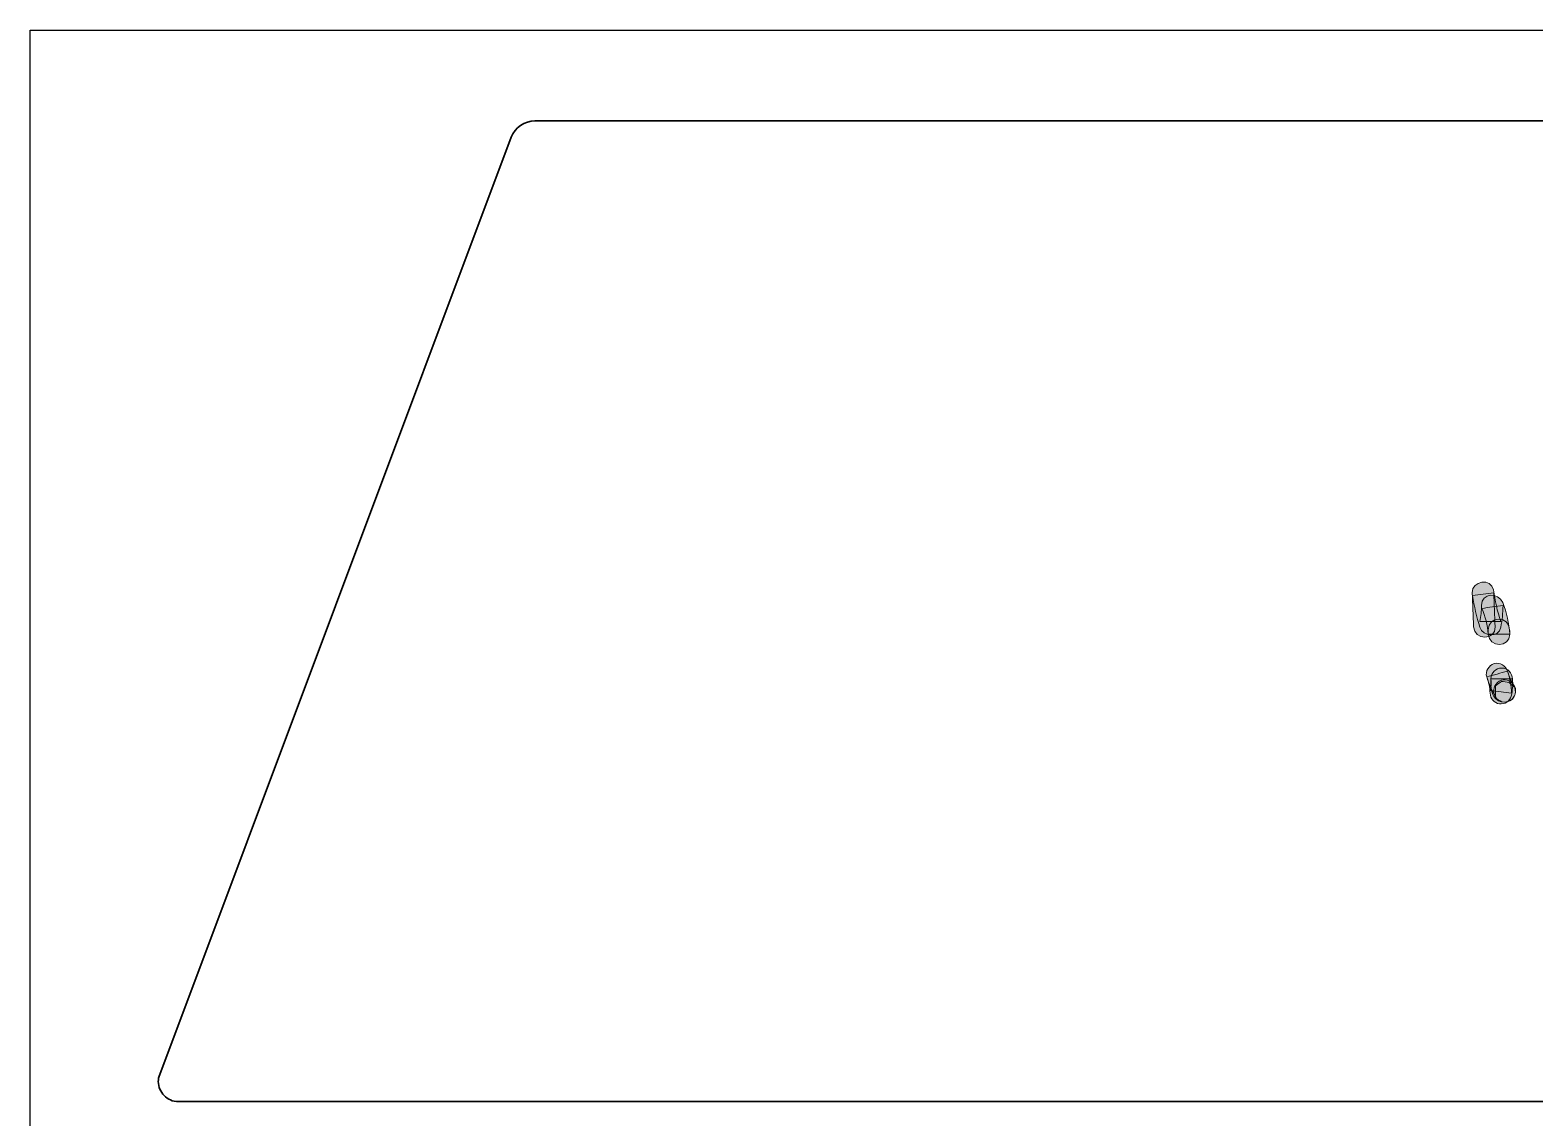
# Model space of a CAD drawing. Header units: inches. Extents: x 25.8 to 55.1, y -42.2 to -1.5.
# Drawn here: x 29.76 to 42.08, y -10.42 to -1.51 of the extents above; entities that cross this region are included whole.
import ezdxf

# ---------------------------------------------------------------- set-up
doc = ezdxf.new("R2010")
doc.units = ezdxf.units.IN
doc.header["$MEASUREMENT"] = 0
doc.layers.add('Capa 2', color=7, linetype='Continuous')

msp = doc.modelspace()

# ---------------------------------------------------------------- hatches: boundary and pattern name
at = {"layer": 'Capa 2', "true_color": 0x000000}
h = msp.add_hatch(color=178, dxfattribs=at)
h.dxf.hatch_style = 2
edge = h.paths.add_edge_path()
edge.add_spline(control_points=[(41.759, -6.397), (41.755, -6.304), (41.752, -6.211), (41.748, -6.118), (41.69, -6.125), (41.632, -6.133), (41.575, -6.141), (41.587, -6.23), (41.607, -6.316), (41.635, -6.401), (41.66, -6.478), (41.787, -6.491), (41.805, -6.401), (41.817, -6.342), (41.823, -6.283), (41.824, -6.223), (41.766, -6.231), (41.708, -6.238), (41.651, -6.246), (41.679, -6.314), (41.697, -6.383), (41.702, -6.457), (41.71, -6.569), (41.881, -6.571), (41.879, -6.457), (41.879, -6.445), (41.878, -6.433), (41.878, -6.421), (41.876, -6.307), (41.7, -6.307), (41.702, -6.421), (41.702, -6.433), (41.702, -6.445), (41.702, -6.457), (41.761, -6.457), (41.82, -6.457), (41.879, -6.457), (41.872, -6.367), (41.855, -6.282), (41.821, -6.199), (41.785, -6.113), (41.648, -6.116), (41.648, -6.223), (41.647, -6.267), (41.643, -6.31), (41.635, -6.354), (41.691, -6.354), (41.748, -6.354), (41.805, -6.354), (41.777, -6.269), (41.757, -6.183), (41.745, -6.094), (41.731, -5.996), (41.567, -6.019), (41.571, -6.118), (41.575, -6.211), (41.579, -6.304), (41.583, -6.397), (41.587, -6.51), (41.764, -6.511), (41.759, -6.397)], knot_values=[0, 0, 0, 0, 1, 1, 1, 2, 2, 2, 3, 3, 3, 4, 4, 4, 5, 5, 5, 6, 6, 6, 7, 7, 7, 8, 8, 8, 9, 9, 9, 10, 10, 10, 11, 11, 11, 12, 12, 12, 13, 13, 13, 14, 14, 14, 15, 15, 15, 16, 16, 16, 17, 17, 17, 18, 18, 18, 19, 19, 19, 20, 20, 20, 20], degree=3, periodic=1)
h = msp.add_hatch(color=178, dxfattribs=at)
h.dxf.hatch_style = 2
edge = h.paths.add_edge_path()
edge.add_spline(control_points=[(41.913, -6.881), (41.89, -6.841), (41.874, -6.804), (41.86, -6.761), (41.804, -6.776), (41.747, -6.792), (41.69, -6.807), (41.707, -6.852), (41.716, -6.894), (41.718, -6.941), (41.719, -6.985), (41.75, -7.023), (41.794, -7.028), (41.835, -7.033), (41.881, -7.008), (41.891, -6.965), (41.901, -6.918), (41.906, -6.871), (41.901, -6.823), (41.897, -6.776), (41.864, -6.735), (41.813, -6.735), (41.763, -6.735), (41.728, -6.775), (41.725, -6.823), (41.722, -6.869), (41.725, -6.927), (41.749, -6.968), (41.785, -7.028), (41.883, -7.035), (41.915, -6.967), (41.927, -6.94), (41.934, -6.904), (41.915, -6.878), (41.915, -6.878), (41.912, -6.874), (41.912, -6.874), (41.884, -6.836), (41.836, -6.817), (41.792, -6.843), (41.754, -6.865), (41.732, -6.925), (41.76, -6.963), (41.76, -6.963), (41.763, -6.967), (41.763, -6.967), (41.763, -6.937), (41.763, -6.908), (41.763, -6.878), (41.763, -6.878), (41.76, -6.883), (41.76, -6.883), (41.778, -6.869), (41.795, -6.856), (41.813, -6.842), (41.813, -6.842), (41.808, -6.844), (41.808, -6.844), (41.831, -6.847), (41.853, -6.85), (41.876, -6.853), (41.876, -6.853), (41.871, -6.85), (41.871, -6.85), (41.882, -6.861), (41.892, -6.871), (41.903, -6.882), (41.917, -6.903), (41.903, -6.878), (41.902, -6.87), (41.899, -6.854), (41.9, -6.838), (41.901, -6.823), (41.842, -6.823), (41.784, -6.823), (41.725, -6.823), (41.728, -6.855), (41.727, -6.886), (41.721, -6.918), (41.778, -6.926), (41.836, -6.933), (41.894, -6.941), (41.892, -6.88), (41.882, -6.818), (41.86, -6.761), (41.844, -6.716), (41.801, -6.686), (41.752, -6.699), (41.707, -6.711), (41.676, -6.762), (41.69, -6.807), (41.708, -6.864), (41.731, -6.919), (41.761, -6.97), (41.785, -7.012), (41.841, -7.026), (41.882, -7.002), (41.923, -6.978), (41.937, -6.923), (41.913, -6.881)], knot_values=[0, 0, 0, 0, 1, 1, 1, 2, 2, 2, 3, 3, 3, 4, 4, 4, 5, 5, 5, 6, 6, 6, 7, 7, 7, 8, 8, 8, 9, 9, 9, 10, 10, 10, 11, 11, 11, 12, 12, 12, 13, 13, 13, 14, 14, 14, 15, 15, 15, 16, 16, 16, 17, 17, 17, 18, 18, 18, 19, 19, 19, 20, 20, 20, 21, 21, 21, 22, 22, 22, 23, 23, 23, 24, 24, 24, 25, 25, 25, 26, 26, 26, 27, 27, 27, 28, 28, 28, 29, 29, 29, 30, 30, 30, 31, 31, 31, 32, 32, 32, 33, 33, 33, 33], degree=3, periodic=1)

# ---------------------------------------------------------------- linework, layer by layer
at = {"layer": 'Capa 2', "color": 178, "lineweight": 25, "true_color": 0x010000}
msp.add_lwpolyline([(55.059, -42.152), (29.762, -42.152), (29.762, -1.508), (55.059, -1.508), (55.059, -42.152)], dxfattribs=at)
at = {"layer": 'Capa 2', "color": 12, "lineweight": 35, "true_color": 0xe30513}
msp.add_open_spline([(53.694, -10.031), (53.694, -10.031), (50.83, -2.393), (50.83, -2.393), (50.798, -2.308), (50.717, -2.252), (50.627, -2.252), (50.627, -2.252), (33.896, -2.252), (33.896, -2.252), (33.81, -2.252), (33.733, -2.305), (33.702, -2.386), (33.702, -2.386), (30.823, -10.065), (30.823, -10.065), (30.815, -10.084), (30.812, -10.104), (30.812, -10.123), (30.812, -10.167), (30.83, -10.208), (30.859, -10.238), (30.888, -10.268), (30.93, -10.287), (30.977, -10.287), (30.977, -10.287), (53.517, -10.287), (53.517, -10.287), (53.571, -10.287), (53.618, -10.265), (53.652, -10.23), (53.686, -10.195), (53.706, -10.148), (53.706, -10.098), (53.706, -10.076), (53.702, -10.053), (53.694, -10.031)], degree=3, knots=[0, 0, 0, 0, 1, 1, 1, 2, 2, 2, 3, 3, 3, 4, 4, 4, 5, 5, 5, 6, 6, 6, 7, 7, 7, 8, 8, 8, 9, 9, 9, 10, 10, 10, 11, 11, 11, 12, 12, 12, 12], dxfattribs=at)
at = {"layer": 'Capa 2', "lineweight": 0}
for points, knots in [([(41.759, -6.397), (41.755, -6.304), (41.752, -6.211), (41.748, -6.118), (41.69, -6.125), (41.632, -6.133), (41.575, -6.141), (41.587, -6.23), (41.607, -6.316), (41.635, -6.401), (41.66, -6.478), (41.787, -6.491), (41.805, -6.401), (41.817, -6.342), (41.823, -6.283), (41.824, -6.223), (41.766, -6.231), (41.708, -6.238), (41.651, -6.246), (41.679, -6.314), (41.697, -6.383), (41.702, -6.457), (41.71, -6.569), (41.881, -6.571), (41.879, -6.457), (41.879, -6.445), (41.878, -6.433), (41.878, -6.421), (41.876, -6.307), (41.7, -6.307), (41.702, -6.421), (41.702, -6.433), (41.702, -6.445), (41.702, -6.457), (41.761, -6.457), (41.82, -6.457), (41.879, -6.457), (41.872, -6.367), (41.855, -6.282), (41.821, -6.199), (41.785, -6.113), (41.648, -6.116), (41.648, -6.223), (41.647, -6.267), (41.643, -6.31), (41.635, -6.354), (41.691, -6.354), (41.748, -6.354), (41.805, -6.354), (41.777, -6.269), (41.757, -6.183), (41.745, -6.094), (41.731, -5.996), (41.567, -6.019), (41.571, -6.118), (41.575, -6.211), (41.579, -6.304), (41.583, -6.397), (41.587, -6.51), (41.764, -6.511), (41.759, -6.397)], [0, 0, 0, 0, 1, 1, 1, 2, 2, 2, 3, 3, 3, 4, 4, 4, 5, 5, 5, 6, 6, 6, 7, 7, 7, 8, 8, 8, 9, 9, 9, 10, 10, 10, 11, 11, 11, 12, 12, 12, 13, 13, 13, 14, 14, 14, 15, 15, 15, 16, 16, 16, 17, 17, 17, 18, 18, 18, 19, 19, 19, 20, 20, 20, 20]), ([(41.913, -6.881), (41.89, -6.841), (41.874, -6.804), (41.86, -6.761), (41.804, -6.776), (41.747, -6.792), (41.69, -6.807), (41.707, -6.852), (41.716, -6.894), (41.718, -6.941), (41.719, -6.985), (41.75, -7.023), (41.794, -7.028), (41.835, -7.033), (41.881, -7.008), (41.891, -6.965), (41.901, -6.918), (41.906, -6.871), (41.901, -6.823), (41.897, -6.776), (41.864, -6.735), (41.813, -6.735), (41.763, -6.735), (41.728, -6.775), (41.725, -6.823), (41.722, -6.869), (41.725, -6.927), (41.749, -6.968), (41.785, -7.028), (41.883, -7.035), (41.915, -6.967), (41.927, -6.94), (41.934, -6.904), (41.915, -6.878), (41.915, -6.878), (41.912, -6.874), (41.912, -6.874), (41.884, -6.836), (41.836, -6.817), (41.792, -6.843), (41.754, -6.865), (41.732, -6.925), (41.76, -6.963), (41.76, -6.963), (41.763, -6.967), (41.763, -6.967), (41.763, -6.937), (41.763, -6.908), (41.763, -6.878), (41.763, -6.878), (41.76, -6.883), (41.76, -6.883), (41.778, -6.869), (41.795, -6.856), (41.813, -6.842), (41.813, -6.842), (41.808, -6.844), (41.808, -6.844), (41.831, -6.847), (41.853, -6.85), (41.876, -6.853), (41.876, -6.853), (41.871, -6.85), (41.871, -6.85), (41.882, -6.861), (41.892, -6.871), (41.903, -6.882), (41.917, -6.903), (41.903, -6.878), (41.902, -6.87), (41.899, -6.854), (41.9, -6.838), (41.901, -6.823), (41.842, -6.823), (41.784, -6.823), (41.725, -6.823), (41.728, -6.855), (41.727, -6.886), (41.721, -6.918), (41.778, -6.926), (41.836, -6.933), (41.894, -6.941), (41.892, -6.88), (41.882, -6.818), (41.86, -6.761), (41.844, -6.716), (41.801, -6.686), (41.752, -6.699), (41.707, -6.711), (41.676, -6.762), (41.69, -6.807), (41.708, -6.864), (41.731, -6.919), (41.761, -6.97), (41.785, -7.012), (41.841, -7.026), (41.882, -7.002), (41.923, -6.978), (41.937, -6.923), (41.913, -6.881)], [0, 0, 0, 0, 1, 1, 1, 2, 2, 2, 3, 3, 3, 4, 4, 4, 5, 5, 5, 6, 6, 6, 7, 7, 7, 8, 8, 8, 9, 9, 9, 10, 10, 10, 11, 11, 11, 12, 12, 12, 13, 13, 13, 14, 14, 14, 15, 15, 15, 16, 16, 16, 17, 17, 17, 18, 18, 18, 19, 19, 19, 20, 20, 20, 21, 21, 21, 22, 22, 22, 23, 23, 23, 24, 24, 24, 25, 25, 25, 26, 26, 26, 27, 27, 27, 28, 28, 28, 29, 29, 29, 30, 30, 30, 31, 31, 31, 32, 32, 32, 33, 33, 33, 33])]:
    msp.add_open_spline(points, degree=3, knots=knots, dxfattribs=at)

doc.saveas('drawing.dxf')
